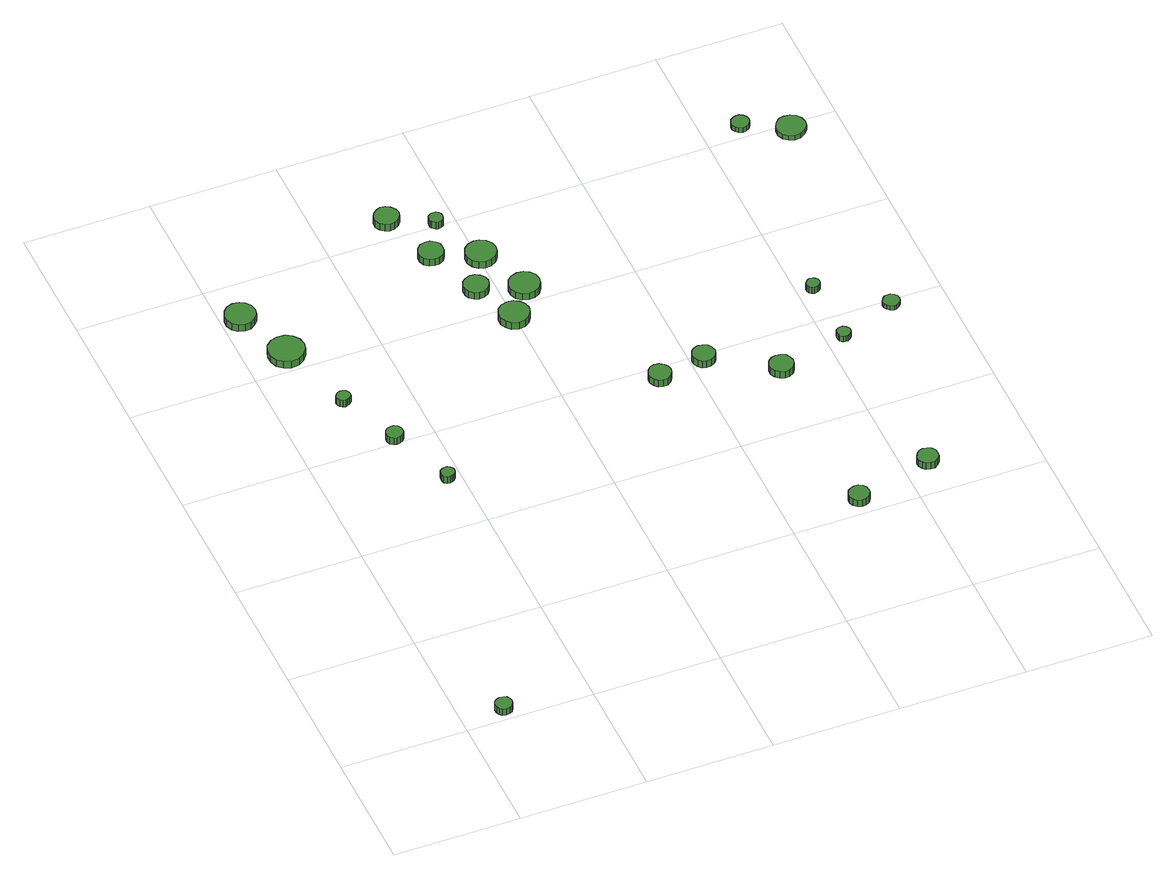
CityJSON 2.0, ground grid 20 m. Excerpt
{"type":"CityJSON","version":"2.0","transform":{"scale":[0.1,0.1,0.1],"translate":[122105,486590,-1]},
"CityObjects":{
"tree1":{"type":"SolitaryVegetationObject","attributes":{"function":"something"},"geometry":[{"type":"MultiSurface","lod":"1","boundaries":[[[0,1,2,3,4,5,6,7,8,9,10,11,12,13,14]],[[15,16,17,18,19,20,21,22,23,24,25,26,27,28,29]],[[0,29,28,1]],[[1,28,27,2]],[[2,27,26,3]],[[3,26,25,4]],[[4,25,24,5]],[[5,24,23,6]],[[6,23,22,7]],[[7,22,21,8]],[[8,21,20,9]],[[9,20,19,10]],[[10,19,18,11]],[[11,18,17,12]],[[12,17,16,13]],[[13,16,15,14]],[[14,15,29,0]]]}]},
"tree2":{"type":"SolitaryVegetationObject","attributes":{"function":"something"},"geometry":[{"type":"MultiSurface","lod":"1","boundaries":[[[30,31,32,33,34,35,36,37,38,39,40,41,42,43,44]],[[45,46,47,48,49,50,51,52,53,54,55,56,57,58,59]],[[30,59,58,31]],[[31,58,57,32]],[[32,57,56,33]],[[33,56,55,34]],[[34,55,54,35]],[[35,54,53,36]],[[36,53,52,37]],[[37,52,51,38]],[[38,51,50,39]],[[39,50,49,40]],[[40,49,48,41]],[[41,48,47,42]],[[42,47,46,43]],[[43,46,45,44]],[[44,45,59,30]]]}]},
"tree3":{"type":"SolitaryVegetationObject","attributes":{"function":"something"},"geometry":[{"type":"MultiSurface","lod":"1","boundaries":[[[60,61,62,63,64,65,66,67,68,69,70,71,72,73,74]],[[75,76,77,78,79,80,81,82,83,84,85,86,87,88,89]],[[60,89,88,61]],[[61,88,87,62]],[[62,87,86,63]],[[63,86,85,64]],[[64,85,84,65]],[[65,84,83,66]],[[66,83,82,67]],[[67,82,81,68]],[[68,81,80,69]],[[69,80,79,70]],[[70,79,78,71]],[[71,78,77,72]],[[72,77,76,73]],[[73,76,75,74]],[[74,75,89,60]]]}]},
"tree4":{"type":"SolitaryVegetationObject","attributes":{"function":"something"},"geometry":[{"type":"MultiSurface","lod":"1","boundaries":[[[90,91,92,93,94,95,96,97,98,99,100,101,102,103,104]],[[105,106,107,108,109,110,111,112,113,114,115,116,117,118,119]],[[90,119,118,91]],[[91,118,117,92]],[[92,117,116,93]],[[93,116,115,94]],[[94,115,114,95]],[[95,114,113,96]],[[96,113,112,97]],[[97,112,111,98]],[[98,111,110,99]],[[99,110,109,100]],[[100,109,108,101]],[[101,108,107,102]],[[102,107,106,103]],[[103,106,105,104]],[[104,105,119,90]]]}]},
"tree5":{"type":"SolitaryVegetationObject","attributes":{"function":"something"},"geometry":[{"type":"MultiSurface","lod":"1","boundaries":[[[120,121,122,123,124,125,126,127,128,129,130,131,132,133,134]],[[135,136,137,138,139,140,141,142,143,144,145,146,147,148,149]],[[120,149,148,121]],[[121,148,147,122]],[[122,147,146,123]],[[123,146,145,124]],[[124,145,144,125]],[[125,144,143,126]],[[126,143,142,127]],[[127,142,141,128]],[[128,141,140,129]],[[129,140,139,130]],[[130,139,138,131]],[[131,138,137,132]],[[132,137,136,133]],[[133,136,135,134]],[[134,135,149,120]]]}]},
"tree6":{"type":"SolitaryVegetationObject","attributes":{"function":"something"},"geometry":[{"type":"MultiSurface","lod":"1","boundaries":[[[150,151,152,153,154,155,156,157,158,159,160,161,162,163,164]],[[165,166,167,168,169,170,171,172,173,174,175,176,177,178,179]],[[150,179,178,151]],[[151,178,177,152]],[[152,177,176,153]],[[153,176,175,154]],[[154,175,174,155]],[[155,174,173,156]],[[156,173,172,157]],[[157,172,171,158]],[[158,171,170,159]],[[159,170,169,160]],[[160,169,168,161]],[[161,168,167,162]],[[162,167,166,163]],[[163,166,165,164]],[[164,165,179,150]]]}]},
"tree7":{"type":"SolitaryVegetationObject","attributes":{"function":"something"},"geometry":[{"type":"MultiSurface","lod":"1","boundaries":[[[180,181,182,183,184,185,186,187,188,189,190,191,192,193,194]],[[195,196,197,198,199,200,201,202,203,204,205,206,207,208,209]],[[180,209,208,181]],[[181,208,207,182]],[[182,207,206,183]],[[183,206,205,184]],[[184,205,204,185]],[[185,204,203,186]],[[186,203,202,187]],[[187,202,201,188]],[[188,201,200,189]],[[189,200,199,190]],[[190,199,198,191]],[[191,198,197,192]],[[192,197,196,193]],[[193,196,195,194]],[[194,195,209,180]]]}]},
"tree8":{"type":"SolitaryVegetationObject","attributes":{"function":"something"},"geometry":[{"type":"MultiSurface","lod":"1","boundaries":[[[210,211,212,213,214,215,216,217,218,219,220,221,222,223,224]],[[225,226,227,228,229,230,231,232,233,234,235,236,237,238,239]],[[210,239,238,211]],[[211,238,237,212]],[[212,237,236,213]],[[213,236,235,214]],[[214,235,234,215]],[[215,234,233,216]],[[216,233,232,217]],[[217,232,231,218]],[[218,231,230,219]],[[219,230,229,220]],[[220,229,228,221]],[[221,228,227,222]],[[222,227,226,223]],[[223,226,225,224]],[[224,225,239,210]]]}]},
"tree9":{"type":"SolitaryVegetationObject","attributes":{"function":"something"},"geometry":[{"type":"MultiSurface","lod":"1","boundaries":[[[240,241,242,243,244,245,246,247,248,249,250,251,252,253,254]],[[255,256,257,258,259,260,261,262,263,264,265,266,267,268,269]],[[240,269,268,241]],[[241,268,267,242]],[[242,267,266,243]],[[243,266,265,244]],[[244,265,264,245]],[[245,264,263,246]],[[246,263,262,247]],[[247,262,261,248]],[[248,261,260,249]],[[249,260,259,250]],[[250,259,258,251]],[[251,258,257,252]],[[252,257,256,253]],[[253,256,255,254]],[[254,255,269,240]]]}]},
"tree10":{"type":"SolitaryVegetationObject","attributes":{"function":"something"},"geometry":[{"type":"MultiSurface","lod":"1","boundaries":[[[270,271,272,273,274,275,276,277,278,279,280,281,282,283,284]],[[285,286,287,288,289,290,291,292,293,294,295,296,297,298,299]],[[270,299,298,271]],[[271,298,297,272]],[[272,297,296,273]],[[273,296,295,274]],[[274,295,294,275]],[[275,294,293,276]],[[276,293,292,277]],[[277,292,291,278]],[[278,291,290,279]],[[279,290,289,280]],[[280,289,288,281]],[[281,288,287,282]],[[282,287,286,283]],[[283,286,285,284]],[[284,285,299,270]]]}]},
"tree11":{"type":"SolitaryVegetationObject","attributes":{"function":"something"},"geometry":[{"type":"MultiSurface","lod":"1","boundaries":[[[300,301,302,303,304,305,306,307,308,309,310,311,312,313,314]],[[315,316,317,318,319,320,321,322,323,324,325,326,327,328,329]],[[300,329,328,301]],[[301,328,327,302]],[[302,327,326,303]],[[303,326,325,304]],[[304,325,324,305]],[[305,324,323,306]],[[306,323,322,307]],[[307,322,321,308]],[[308,321,320,309]],[[309,320,319,310]],[[310,319,318,311]],[[311,318,317,312]],[[312,317,316,313]],[[313,316,315,314]],[[314,315,329,300]]]}]},
"tree12":{"type":"SolitaryVegetationObject","attributes":{"function":"something"},"geometry":[{"type":"MultiSurface","lod":"1","boundaries":[[[330,331,332,333,334,335,336,337,338,339,340,341,342,343,344]],[[345,346,347,348,349,350,351,352,353,354,355,356,357,358,359]],[[330,359,358,331]],[[331,358,357,332]],[[332,357,356,333]],[[333,356,355,334]],[[334,355,354,335]],[[335,354,353,336]],[[336,353,352,337]],[[337,352,351,338]],[[338,351,350,339]],[[339,350,349,340]],[[340,349,348,341]],[[341,348,347,342]],[[342,347,346,343]],[[343,346,345,344]],[[344,345,359,330]]]}]},
"tree13":{"type":"SolitaryVegetationObject","attributes":{"function":"something"},"geometry":[{"type":"MultiSurface","lod":"1","boundaries":[[[360,361,362,363,364,365,366,367,368,369,370,371,372,373,374]],[[375,376,377,378,379,380,381,382,383,384,385,386,387,388,389]],[[360,389,388,361]],[[361,388,387,362]],[[362,387,386,363]],[[363,386,385,364]],[[364,385,384,365]],[[365,384,383,366]],[[366,383,382,367]],[[367,382,381,368]],[[368,381,380,369]],[[369,380,379,370]],[[370,379,378,371]],[[371,378,377,372]],[[372,377,376,373]],[[373,376,375,374]],[[374,375,389,360]]]}]},
"tree14":{"type":"SolitaryVegetationObject","attributes":{"function":"something"},"geometry":[{"type":"MultiSurface","lod":"1","boundaries":[[[390,391,392,393,394,395,396,397,398,399,400,401,402,403,404]],[[405,406,407,408,409,410,411,412,413,414,415,416,417,418,419]],[[390,419,418,391]],[[391,418,417,392]],[[392,417,416,393]],[[393,416,415,394]],[[394,415,414,395]],[[395,414,413,396]],[[396,413,412,397]],[[397,412,411,398]],[[398,411,410,399]],[[399,410,409,400]],[[400,409,408,401]],[[401,408,407,402]],[[402,407,406,403]],[[403,406,405,404]],[[404,405,419,390]]]}]},
"tree15":{"type":"SolitaryVegetationObject","attributes":{"function":"something"},"geometry":[{"type":"MultiSurface","lod":"1","boundaries":[[[420,421,422,423,424,425,426,427,428,429,430,431,432,433,434]],[[435,436,437,438,439,440,441,442,443,444,445,446,447,448,449]],[[420,449,448,421]],[[421,448,447,422]],[[422,447,446,423]],[[423,446,445,424]],[[424,445,444,425]],[[425,444,443,426]],[[426,443,442,427]],[[427,442,441,428]],[[428,441,440,429]],[[429,440,439,430]],[[430,439,438,431]],[[431,438,437,432]],[[432,437,436,433]],[[433,436,435,434]],[[434,435,449,420]]]}]},
"tree16":{"type":"SolitaryVegetationObject","attributes":{"function":"something"},"geometry":[{"type":"MultiSurface","lod":"1","boundaries":[[[450,451,452,453,454,455,456,457,458,459,460,461,462,463,464]],[[465,466,467,468,469,470,471,472,473,474,475,476,477,478,479]],[[450,479,478,451]],[[451,478,477,452]],[[452,477,476,453]],[[453,476,475,454]],[[454,475,474,455]],[[455,474,473,456]],[[456,473,472,457]],[[457,472,471,458]],[[458,471,470,459]],[[459,470,469,460]],[[460,469,468,461]],[[461,468,467,462]],[[462,467,466,463]],[[463,466,465,464]],[[464,465,479,450]]]}]},
"tree17":{"type":"SolitaryVegetationObject","attributes":{"function":"something"},"geometry":[{"type":"MultiSurface","lod":"1","boundaries":[[[480,481,482,483,484,485,486,487,488,489,490,491,492,493,494]],[[495,496,497,498,499,500,501,502,503,504,505,506,507,508,509]],[[480,509,508,481]],[[481,508,507,482]],[[482,507,506,483]],[[483,506,505,484]],[[484,505,504,485]],[[485,504,503,486]],[[486,503,502,487]],[[487,502,501,488]],[[488,501,500,489]],[[489,500,499,490]],[[490,499,498,491]],[[491,498,497,492]],[[492,497,496,493]],[[493,496,495,494]],[[494,495,509,480]]]}]},
"tree18":{"type":"SolitaryVegetationObject","attributes":{"function":"something"},"geometry":[{"type":"MultiSurface","lod":"1","boundaries":[[[510,511,512,513,514,515,516,517,518,519,520,521,522,523,524]],[[525,526,527,528,529,530,531,532,533,534,535,536,537,538,539]],[[510,539,538,511]],[[511,538,537,512]],[[512,537,536,513]],[[513,536,535,514]],[[514,535,534,515]],[[515,534,533,516]],[[516,533,532,517]],[[517,532,531,518]],[[518,531,530,519]],[[519,530,529,520]],[[520,529,528,521]],[[521,528,527,522]],[[522,527,526,523]],[[523,526,525,524]],[[524,525,539,510]]]}]},
"tree19":{"type":"SolitaryVegetationObject","attributes":{"function":"something"},"geometry":[{"type":"MultiSurface","lod":"1","boundaries":[[[540,541,542,543,544,545,546,547,548,549,550,551,552,553,554]],[[555,556,557,558,559,560,561,562,563,564,565,566,567,568,569]],[[540,569,568,541]],[[541,568,567,542]],[[542,567,566,543]],[[543,566,565,544]],[[544,565,564,545]],[[545,564,563,546]],[[546,563,562,547]],[[547,562,561,548]],[[548,561,560,549]],[[549,560,559,550]],[[550,559,558,551]],[[551,558,557,552]],[[552,557,556,553]],[[553,556,555,554]],[[554,555,569,540]]]}]},
"tree20":{"type":"SolitaryVegetationObject","attributes":{"function":"something"},"geometry":[{"type":"MultiSurface","lod":"1","boundaries":[[[570,571,572,573,574,575,576,577,578,579,580,581,582,583,584]],[[585,586,587,588,589,590,591,592,593,594,595,596,597,598,599]],[[570,599,598,571]],[[571,598,597,572]],[[572,597,596,573]],[[573,596,595,574]],[[574,595,594,575]],[[575,594,593,576]],[[576,593,592,577]],[[577,592,591,578]],[[578,591,590,579]],[[579,590,589,580]],[[580,589,588,581]],[[581,588,587,582]],[[582,587,586,583]],[[583,586,585,584]],[[584,585,599,570]]]}]},
"tree21":{"type":"SolitaryVegetationObject","attributes":{"function":"something"},"geometry":[{"type":"MultiSurface","lod":"1","boundaries":[[[600,601,602,603,604,605,606,607,608,609,610,611,612,613,614]],[[615,616,617,618,619,620,621,622,623,624,625,626,627,628,629]],[[600,629,628,601]],[[601,628,627,602]],[[602,627,626,603]],[[603,626,625,604]],[[604,625,624,605]],[[605,624,623,606]],[[606,623,622,607]],[[607,622,621,608]],[[608,621,620,609]],[[609,620,619,610]],[[610,619,618,611]],[[611,618,617,612]],[[612,617,616,613]],[[613,616,615,614]],[[614,615,629,600]]]}]},
"tree22":{"type":"SolitaryVegetationObject","attributes":{"function":"something"},"geometry":[{"type":"MultiSurface","lod":"1","boundaries":[[[630,631,632,633,634,635,636,637,638,639,640,641,642,643,644]],[[645,646,647,648,649,650,651,652,653,654,655,656,657,658,659]],[[630,659,658,631]],[[631,658,657,632]],[[632,657,656,633]],[[633,656,655,634]],[[634,655,654,635]],[[635,654,653,636]],[[636,653,652,637]],[[637,652,651,638]],[[638,651,650,639]],[[639,650,649,640]],[[640,649,648,641]],[[641,648,647,642]],[[642,647,646,643]],[[643,646,645,644]],[[644,645,659,630]]]}]},
"tree23":{"type":"SolitaryVegetationObject","attributes":{"function":"something"},"geometry":[{"type":"MultiSurface","lod":"1","boundaries":[[[660,661,662,663,664,665,666,667,668,669,670,671,672,673,674]],[[675,676,677,678,679,680,681,682,683,684,685,686,687,688,689]],[[660,689,688,661]],[[661,688,687,662]],[[662,687,686,663]],[[663,686,685,664]],[[664,685,684,665]],[[665,684,683,666]],[[666,683,682,667]],[[667,682,681,668]],[[668,681,680,669]],[[669,680,679,670]],[[670,679,678,671]],[[671,678,677,672]],[[672,677,676,673]],[[673,676,675,674]],[[674,675,689,660]]]}]}
},
"vertices":[
[80,22,18],[79,27,18],[76,32,18],[71,34,18],[65,35,18],[60,33,18],[56,30,18],[54,25,18],[54,19,18],[56,14,18],[60,11,18],[65,9,18],[71,10,18],[76,12,18],[79,17,18],[79,17,5],[76,12,5],[71,10,5],[65,9,5],[60,11,5],[56,14,5],[54,19,5],[54,25,5],[56,30,5],[60,33,5],[65,35,5],[71,34,5],[76,32,5],[79,27,5],[80,22,5],
[49,919,27],[47,929,27],[41,937,27],[33,942,27],[23,943,27],[13,940,27],[6,933,27],[2,924,27],[2,914,27],[6,905,27],[13,898,27],[23,895,27],[33,896,27],[41,901,27],[47,909,27],[47,909,14],[41,901,14],[33,896,14],[23,895,14],[13,898,14],[6,905,14],[2,914,14],[2,924,14],[6,933,14],[13,940,14],[23,943,14],[33,942,14],[41,937,14],[47,929,14],[49,919,14],
[87,825,27],[85,837,27],[78,846,27],[68,852,27],[56,853,27],[45,850,27],[36,842,27],[32,831,27],[32,820,27],[36,809,27],[45,801,27],[56,797,27],[68,799,27],[78,805,27],[85,814,27],[85,814,14],[78,805,14],[68,799,14],[56,797,14],[45,801,14],[36,809,14],[32,820,14],[32,831,14],[36,842,14],[45,850,14],[56,853,14],[68,852,14],[78,846,14],[85,837,14],[87,825,14],
[109,703,26],[108,707,26],[105,711,26],[101,713,26],[97,713,26],[93,712,26],[89,709,26],[87,705,26],[87,701,26],[89,696,26],[93,693,26],[97,692,26],[101,693,26],[105,695,26],[108,698,26],[108,698,13],[105,695,13],[101,693,13],[97,692,13],[93,693,13],[89,696,13],[87,701,13],[87,705,13],[89,709,13],[93,712,13],[97,713,13],[101,713,13],[105,711,13],[108,707,13],[109,703,13],
[149,600,29],[148,605,29],[145,610,29],[140,613,29],[135,613,29],[130,612,29],[125,608,29],[123,603,29],[123,597,29],[125,592,29],[130,589,29],[135,587,29],[140,588,29],[145,590,29],[148,595,29],[148,595,16],[145,590,16],[140,588,16],[135,587,16],[130,589,16],[125,592,16],[123,597,16],[123,603,16],[125,608,16],[130,612,16],[135,613,16],[140,613,16],[145,610,16],[148,605,16],[149,600,16],
[185,490,32],[184,494,32],[181,498,32],[177,500,32],[173,500,32],[169,499,32],[165,496,32],[164,492,32],[164,488,32],[165,483,32],[169,480,32],[173,479,32],[177,480,32],[181,482,32],[184,485,32],[184,485,19],[181,482,19],[177,480,19],[173,479,19],[169,480,19],[165,483,19],[164,488,19],[164,492,19],[165,496,19],[169,499,19],[173,500,19],[177,500,19],[181,498,19],[184,494,19],[185,490,19],
[322,1029,26],[320,1036,26],[315,1043,26],[308,1047,26],[300,1048,26],[293,1045,26],[287,1040,26],[283,1033,26],[283,1024,26],[287,1017,26],[293,1012,26],[300,1009,26],[308,1010,26],[315,1014,26],[320,1021,26],[320,1021,13],[315,1014,13],[308,1010,13],[300,1009,13],[293,1012,13],[287,1017,13],[283,1024,13],[283,1033,13],[287,1040,13],[293,1045,13],[300,1048,13],[308,1047,13],[315,1043,13],[320,1036,13],[322,1029,13],
[353,936,26],[352,944,26],[347,950,26],[340,955,26],[332,955,26],[324,953,26],[318,947,26],[315,940,26],[315,932,26],[318,924,26],[324,919,26],[332,917,26],[340,917,26],[347,921,26],[352,928,26],[352,928,13],[347,921,13],[340,917,13],[332,917,13],[324,919,13],[318,924,13],[315,932,13],[315,940,13],[318,947,13],[324,953,13],[332,955,13],[340,955,13],[347,950,13],[352,944,13],[353,936,13],
[387,845,27],[385,852,27],[380,859,27],[373,863,27],[365,864,27],[357,861,27],[351,856,27],[348,849,27],[348,840,27],[351,833,27],[357,828,27],[365,825,27],[373,826,27],[380,830,27],[385,837,27],[385,837,14],[380,830,14],[373,826,14],[365,825,14],[357,828,14],[351,833,14],[348,840,14],[348,849,14],[351,856,14],[357,861,14],[365,864,14],[373,863,14],[380,859,14],[385,852,14],[387,845,14],
[419,768,28],[417,777,28],[411,785,28],[403,790,28],[393,791,28],[383,788,28],[376,782,28],[372,773,28],[372,763,28],[376,754,28],[383,747,28],[393,744,28],[403,745,28],[411,750,28],[417,758,28],[417,758,15],[411,750,15],[403,745,15],[393,744,15],[383,747,15],[376,754,15],[372,763,15],[372,773,15],[376,782,15],[383,788,15],[393,791,15],[403,790,15],[411,785,15],[417,777,15],[419,768,15],
[379,998,25],[378,1003,25],[376,1006,25],[372,1009,25],[367,1009,25],[363,1008,25],[359,1005,25],[357,1000,25],[357,996,25],[359,992,25],[363,988,25],[367,987,25],[372,988,25],[376,990,25],[378,994,25],[378,994,12],[376,990,12],[372,988,12],[367,987,12],[363,988,12],[359,992,12],[357,996,12],[357,1000,12],[359,1005,12],[363,1008,12],[367,1009,12],[372,1009,12],[376,1006,12],[378,1003,12],[379,998,12],
[425,908,25],[423,917,25],[417,925,25],[408,930,25],[399,931,25],[389,928,25],[382,922,25],[378,913,25],[378,903,25],[382,894,25],[389,887,25],[399,884,25],[408,885,25],[417,890,25],[423,898,25],[423,898,12],[417,890,12],[408,885,12],[399,884,12],[389,887,12],[382,894,12],[378,903,12],[378,913,12],[382,922,12],[389,928,12],[399,931,12],[408,930,12],[417,925,12],[423,917,12],[425,908,12],
[457,820,27],[455,829,27],[449,837,27],[441,842,27],[431,843,27],[421,840,27],[414,834,27],[410,825,27],[410,815,27],[414,806,27],[421,799,27],[431,796,27],[441,797,27],[449,802,27],[455,810,27],[455,810,14],[449,802,14],[441,797,14],[431,796,14],[421,799,14],[414,806,14],[410,815,14],[410,825,14],[414,834,14],[421,840,14],[431,843,14],[441,842,14],[449,837,14],[455,829,14],[457,820,14],
[559,565,31],[557,572,31],[553,578,31],[547,582,31],[539,583,31],[532,581,31],[527,576,31],[524,569,31],[524,562,31],[527,555,31],[532,550,31],[539,548,31],[547,548,31],[553,552,31],[557,558,31],[557,558,18],[553,552,18],[547,548,18],[539,548,18],[532,550,18],[527,555,18],[524,562,18],[524,569,18],[527,576,18],[532,581,18],[539,583,18],[547,582,18],[553,578,18],[557,572,18],[559,565,18],
[728,220,29],[727,227,29],[723,232,29],[717,236,29],[710,236,29],[704,234,29],[699,230,29],[696,224,29],[696,217,29],[699,211,29],[704,206,29],[710,204,29],[717,205,29],[723,208,29],[727,214,29],[727,214,16],[723,208,16],[717,205,16],[710,204,16],[704,206,16],[699,211,16],[696,217,16],[696,224,16],[699,230,16],[704,234,16],[710,236,16],[717,236,16],[723,232,16],[727,227,16],[728,220,16],
[635,581,27],[633,589,27],[629,595,27],[622,598,27],[615,599,27],[608,597,27],[603,592,27],[600,585,27],[600,578,27],[603,571,27],[608,566,27],[615,564,27],[622,565,27],[629,568,27],[633,574,27],[633,574,14],[629,568,14],[622,565,14],[615,564,14],[608,566,14],[603,571,14],[600,578,14],[600,585,14],[603,592,14],[608,597,14],[615,599,14],[622,598,14],[629,595,14],[633,589,14],[635,581,14],
[734,522,23],[732,529,23],[728,536,23],[721,539,23],[713,540,23],[706,538,23],[700,533,23],[697,526,23],[697,518,23],[700,511,23],[706,506,23],[713,503,23],[721,504,23],[728,508,23],[732,514,23],[732,514,10],[728,508,10],[721,504,10],[713,503,10],[706,506,10],[700,511,10],[697,518,10],[697,526,10],[700,533,10],[706,538,10],[713,540,10],[721,539,10],[728,536,10],[732,529,10],[734,522,10],
[854,262,21],[853,268,21],[849,274,21],[843,277,21],[836,278,21],[830,276,21],[825,271,21],[822,265,21],[822,258,21],[825,252,21],[830,248,21],[836,246,21],[843,246,21],[849,250,21],[853,255,21],[853,255,8],[849,250,8],[843,246,8],[836,246,8],[830,248,8],[825,252,8],[822,258,8],[822,265,8],[825,271,8],[830,276,8],[836,278,8],[843,277,8],[849,274,8],[853,268,8],[854,262,8],
[838,553,18],[837,558,18],[834,561,18],[830,564,18],[826,564,18],[822,563,18],[818,560,18],[817,556,18],[817,551,18],[818,547,18],[822,544,18],[826,543,18],[830,543,18],[834,545,18],[837,549,18],[837,549,7],[834,545,7],[830,543,7],[826,543,7],[822,544,7],[818,547,7],[817,551,7],[817,556,7],[818,560,7],[822,563,7],[826,564,7],[830,564,7],[834,561,7],[837,558,7],[838,553,7],
[835,663,20],[834,668,20],[831,671,20],[828,673,20],[823,674,20],[819,672,20],[816,669,20],[814,666,20],[814,661,20],[816,657,20],[819,655,20],[823,653,20],[828,654,20],[831,656,20],[834,659,20],[834,659,8],[831,656,8],[828,654,8],[823,653,8],[819,655,8],[816,657,8],[814,661,8],[814,666,8],[816,669,8],[819,672,8],[823,674,8],[828,673,8],[831,671,8],[834,668,8],[835,663,8],
[930,589,16],[929,595,16],[926,599,16],[921,602,16],[916,602,16],[911,601,16],[907,597,16],[904,592,16],[904,587,16],[907,582,16],[911,578,16],[916,576,16],[921,577,16],[926,580,16],[929,584,16],[929,584,8],[926,580,8],[921,577,8],[916,576,8],[911,578,8],[907,582,8],[904,587,8],[904,592,8],[907,597,8],[911,601,8],[916,602,8],[921,602,8],[926,599,8],[929,595,8],[930,589,8],
[872,1019,19],[871,1025,19],[867,1030,19],[862,1033,19],[857,1033,19],[851,1031,19],[847,1028,19],[844,1022,19],[844,1016,19],[847,1011,19],[851,1007,19],[857,1005,19],[862,1006,19],[867,1009,19],[871,1014,19],[871,1014,10],[867,1009,10],[862,1006,10],[857,1005,10],[851,1007,10],[847,1011,10],[844,1016,10],[844,1022,10],[847,1028,10],[851,1031,10],[857,1033,10],[862,1033,10],[867,1030,10],[871,1025,10],[872,1019,10],
[946,983,19],[944,992,19],[938,1000,19],[930,1004,19],[921,1005,19],[912,1003,19],[905,996,19],[901,988,19],[901,979,19],[905,970,19],[912,964,19],[921,961,19],[930,962,19],[938,967,19],[944,974,19],[944,974,10],[938,967,10],[930,962,10],[921,961,10],[912,964,10],[905,970,10],[901,979,10],[901,988,10],[905,996,10],[912,1003,10],[921,1005,10],[930,1004,10],[938,1000,10],[944,992,10],[946,983,10]
]}
